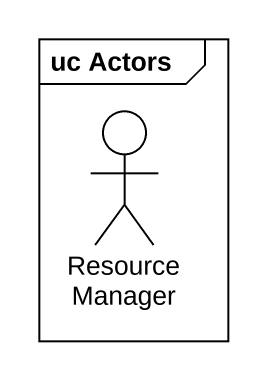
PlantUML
@startuml
mainframe uc Actors
actor "Resource Manager" as Resource_Manager
@enduml
